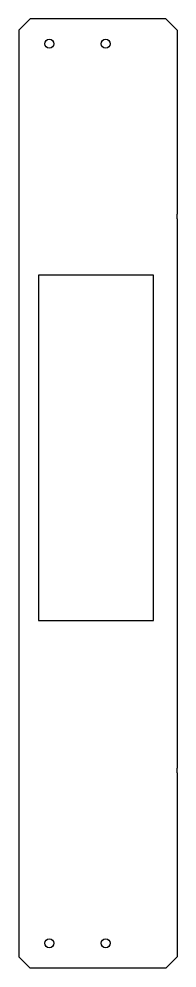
# Model space of a CAD drawing. Header units: millimetres. Extents: x 200 to 270, y 100 to 521.
import ezdxf

# ---------------------------------------------------------------- set-up
doc = ezdxf.new("R2010")
doc.units = ezdxf.units.MM
doc.layers.add('Default', color=7, linetype='Continuous')
doc.layers.add('POWER_SET_8_DIJU', color=7, linetype='Continuous')

# ---------------------------------------------------------------- blocks, each defined once
blk = doc.blocks.new('SE')
at = {"layer": 'POWER_SET_8_DIJU', "color": 7, "linetype": 'Continuous'}
for p, q in [((205.06, 521.06), (200.06, 516.06)), ((265.06, 521.06), (205.06, 521.06)), ((270.06, 516.06), (265.06, 521.06)), ((200.06, 516.06), (200.06, 434.56)), ((270.06, 516.06), (270.06, 434.56)), ((200.06, 434.56), (200.06, 432.47)), ((270.06, 432.47), (270.06, 434.56)), ((200.06, 432.47), (200.06, 188.97)), ((270.06, 432.47), (270.06, 188.97)), ((259.66, 407.47), (208.66, 407.47)), ((208.66, 407.47), (208.66, 254.47)), ((259.66, 254.47), (259.66, 407.47)), ((208.66, 254.47), (259.66, 254.47)), ((200.06, 188.97), (200.06, 186.88)), ((200.06, 186.88), (200.06, 105.38)), ((270.06, 186.88), (270.06, 188.97)), ((270.06, 186.88), (270.06, 105.38)), ((200.06, 105.38), (205.06, 100.38)), ((265.06, 100.38), (270.06, 105.38)), ((265.06, 100.38), (205.06, 100.38))]:
    blk.add_line(p, q, dxfattribs=at)
for centre in [(213.46, 510.06), (238.46, 510.06), (213.46, 111.38), (238.46, 111.38)]:
    blk.add_circle(centre, 2, dxfattribs=at)

msp = doc.modelspace()

# ---------------------------------------------------------------- block references
at = {"layer": 'Default'}
msp.add_blockref('SE', (0, 0), dxfattribs=at)

doc.saveas('drawing.dxf')
